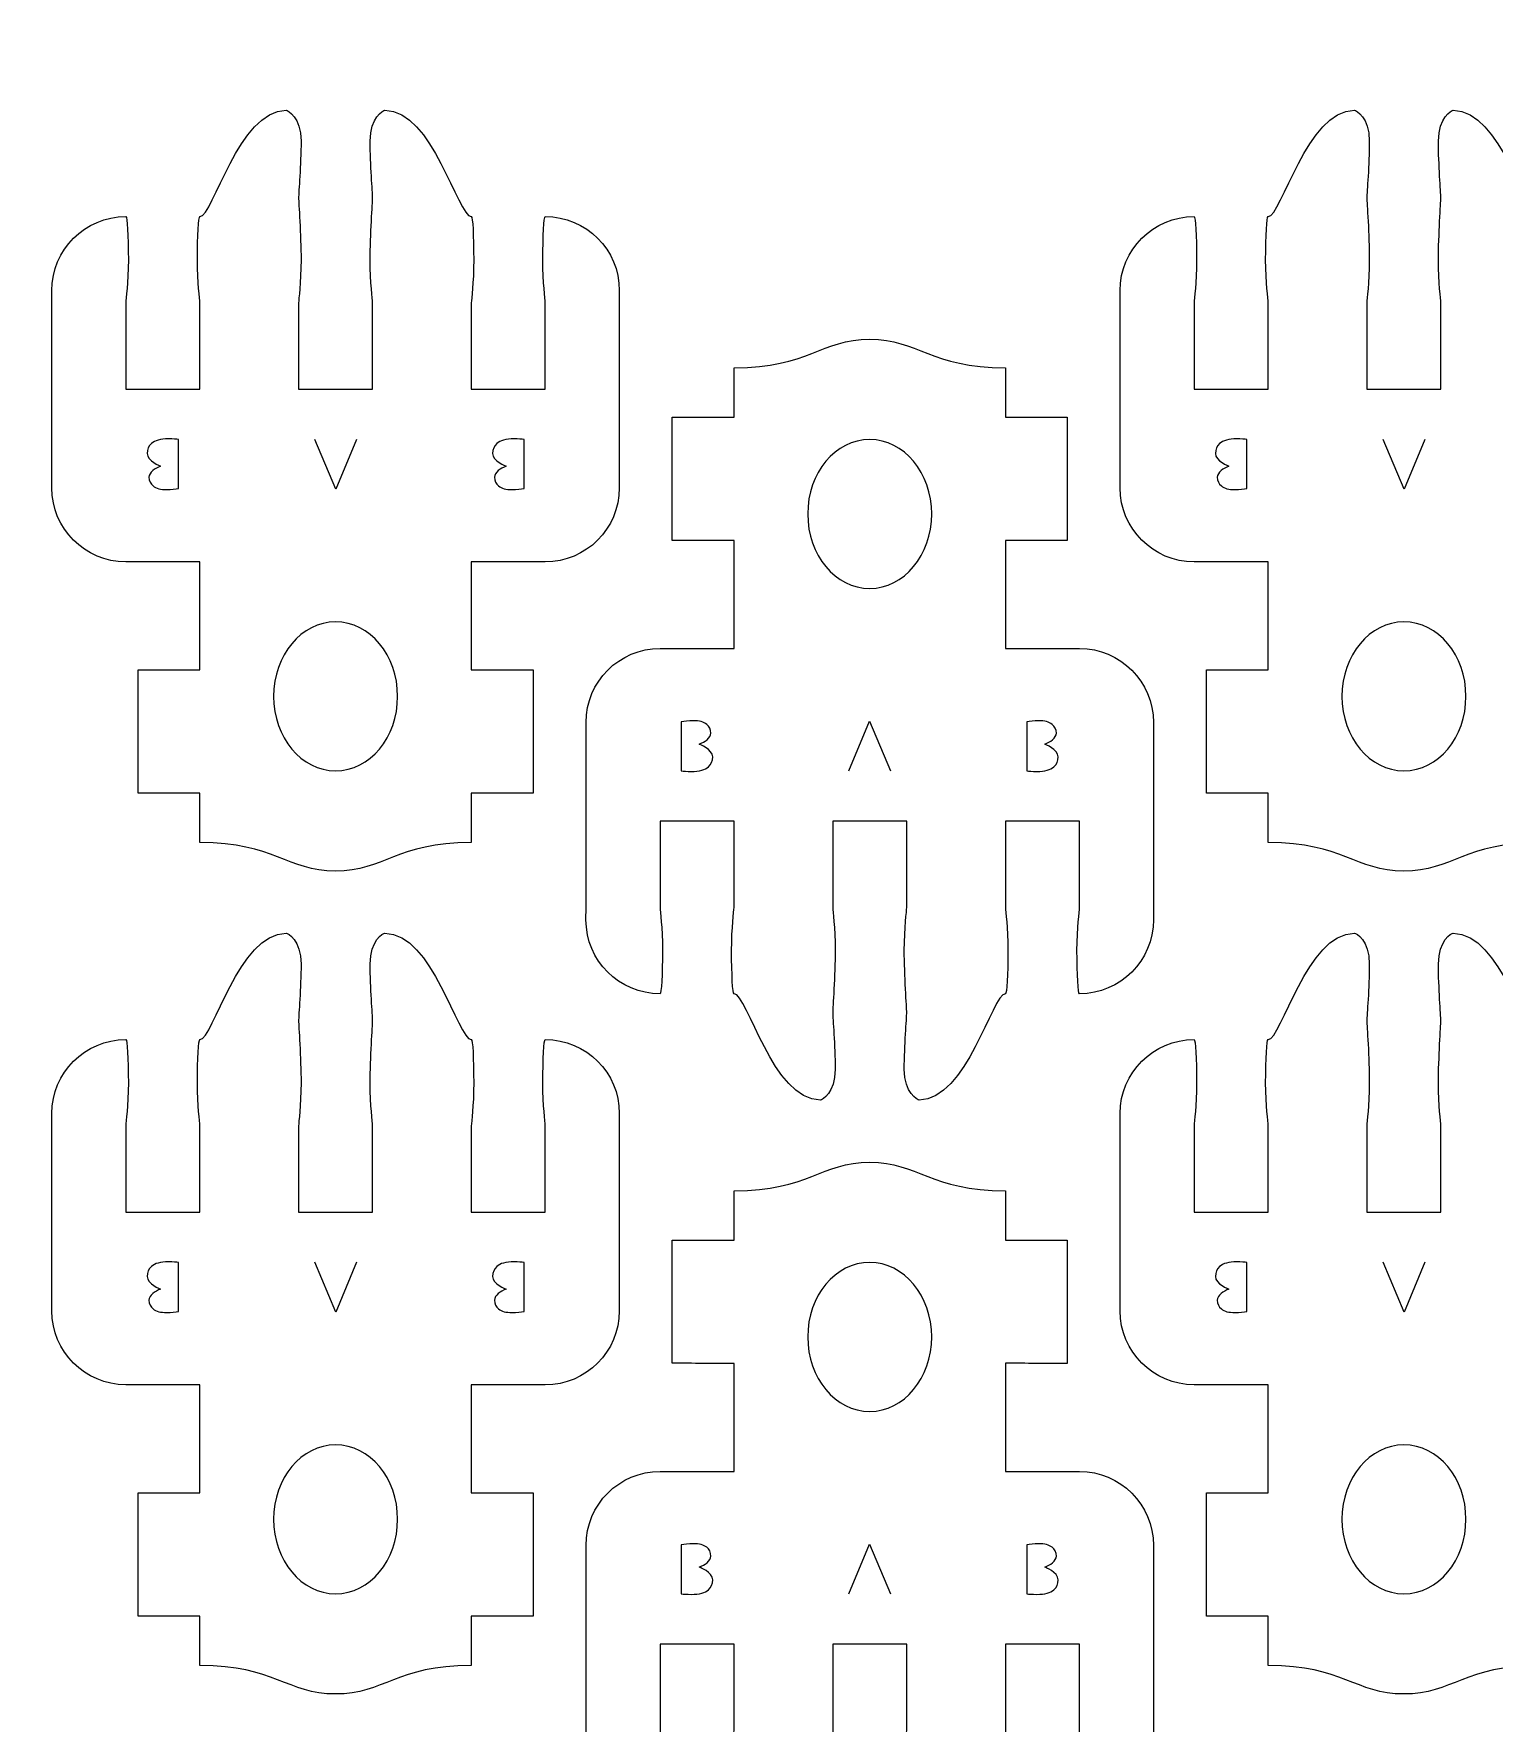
# Model space of a CAD drawing. Extents: x 0 to 300, y 0 to 300.
# Drawn here: x 185.5 to 244.6, y 50 to 118.5 of the extents above; entities that cross this region are included whole.
import ezdxf

# ---------------------------------------------------------------- set-up
doc = ezdxf.new("R2010")
doc.units = 0
doc.header["$MEASUREMENT"] = 0
doc.layers.add('DEFAULT', color=7, linetype='CONTINUOUS')

msp = doc.modelspace()

# ---------------------------------------------------------------- linework, layer by layer
at = {"layer": 'DEFAULT', "color": 250}
for points in [[(198.536, 102.088), (197.698, 100.068), (196.845, 102.088)], [(241.834, 102.088), (240.997, 100.068), (240.144, 102.088)], [(218.493, 88.64), (219.331, 90.661), (220.184, 88.64)], [(198.536, 68.72), (197.698, 66.699), (196.845, 68.72)], [(241.834, 68.72), (240.997, 66.699), (240.144, 68.72)], [(218.493, 55.271), (219.331, 57.292), (220.184, 55.271)]]:
    msp.add_lwpolyline(points, dxfattribs=at)
at = {"layer": 'DEFAULT', "color": 1}
for points, knots in [([(295, 0.1), (198.333, 0.1), (101.667, 0.1), (5, 0.1), (2.25, 0.1), (0, 2.35), (0, 5.1), (0, 101.767), (0, 198.433), (0, 295.1), (0, 297.85), (2.25, 300.1), (5, 300.1), (101.667, 300.1), (198.333, 300.1), (295, 300.1), (297.75, 300.1), (300, 297.85), (300, 295.1), (300, 198.433), (300, 101.767), (300, 5.1), (300, 2.35), (297.75, 0.1), (295, 0.1)], [0, 0, 0, 0, 822.047, 822.047, 822.047, 823.047, 823.047, 823.047, 1645.094, 1645.094, 1645.094, 1646.094, 1646.094, 1646.094, 2468.141, 2468.141, 2468.141, 2469.141, 2469.141, 2469.141, 3291.188, 3291.188, 3291.188, 3292.188, 3292.188, 3292.188, 3292.188]), ([(206.188, 111.119), (206.135, 111.119), (206.089, 110.336), (206.089, 109.369), (206.089, 108.402), (206.188, 107.796), (206.188, 107.619), (206.188, 106.453), (206.188, 105.286), (206.188, 104.12), (205.189, 104.12), (204.189, 104.12), (203.19, 104.12), (203.19, 105.286), (203.19, 106.453), (203.19, 107.619), (203.19, 107.796), (203.288, 108.402), (203.288, 109.369), (203.288, 110.336), (203.246, 111.119), (203.19, 111.119), (202.646, 111.119), (201.623, 115.433), (199.686, 115.433), (199.63, 115.433), (199.09, 115.148), (199.09, 114.181), (199.09, 113.214), (199.189, 112.119), (199.189, 111.869), (199.189, 111.724), (199.09, 110.336), (199.09, 109.369), (199.09, 108.402), (199.189, 107.792), (199.189, 107.619), (199.189, 106.453), (199.189, 105.286), (199.189, 104.12), (198.19, 104.12), (197.19, 104.12), (196.19, 104.12), (196.19, 105.286), (196.19, 106.453), (196.19, 107.619), (196.19, 107.792), (196.289, 108.402), (196.289, 109.369), (196.289, 110.336), (196.19, 111.724), (196.19, 111.869), (196.19, 112.119), (196.289, 113.214), (196.289, 114.181), (196.289, 115.148), (195.746, 115.433), (195.69, 115.433), (193.753, 115.433), (192.73, 111.119), (192.19, 111.119), (192.134, 111.119), (192.088, 110.336), (192.088, 109.369), (192.088, 108.402), (192.19, 107.796), (192.19, 107.619), (192.19, 106.453), (192.19, 105.286), (192.19, 104.12), (191.189, 104.12), (190.189, 104.12), (189.188, 104.12), (189.188, 105.286), (189.188, 106.453), (189.188, 107.619), (189.188, 107.796), (189.29, 108.402), (189.29, 109.369), (189.29, 110.336), (189.244, 111.119), (189.188, 111.119), (187.53, 111.119), (186.19, 109.778), (186.19, 108.12), (186.19, 105.453), (186.19, 102.786), (186.19, 100.12), (186.19, 98.461), (187.53, 97.121), (189.188, 97.121), (190.189, 97.121), (191.189, 97.121), (192.19, 97.121), (192.19, 95.659), (192.19, 94.198), (192.19, 92.736), (191.357, 92.737), (190.525, 92.738), (189.692, 92.739), (189.692, 91.072), (189.692, 89.404), (189.692, 87.737), (190.525, 87.737), (191.357, 87.737), (192.19, 87.737), (192.19, 87.07), (192.19, 86.404), (192.19, 85.737), (195.231, 85.737), (195.718, 84.583), (197.69, 84.583), (199.662, 84.583), (200.149, 85.737), (203.19, 85.737), (203.19, 86.404), (203.19, 87.07), (203.19, 87.737), (204.023, 87.737), (204.857, 87.737), (205.691, 87.737), (205.691, 89.403), (205.691, 91.07), (205.691, 92.736), (204.856, 92.737), (204.021, 92.738), (203.186, 92.739), (203.187, 94.199), (203.188, 95.658), (203.19, 97.117), (204.189, 97.117), (205.189, 97.117), (206.188, 97.117), (207.846, 97.117), (209.187, 98.461), (209.187, 100.12), (209.188, 102.786), (209.189, 105.453), (209.19, 108.12), (209.19, 109.778), (207.846, 111.119), (206.188, 111.119)], [1, 1, 1, 1, 2, 2, 2, 3, 3, 3, 12.92, 12.92, 12.92, 21.42, 21.42, 21.42, 31.34, 31.34, 31.34, 32.34, 32.34, 32.34, 33.34, 33.34, 33.34, 34.34, 34.34, 34.34, 35.34, 35.34, 35.34, 36.34, 36.34, 36.34, 37.34, 37.34, 37.34, 38.34, 38.34, 38.34, 48.26, 48.26, 48.26, 56.76, 56.76, 56.76, 66.68, 66.68, 66.68, 67.68, 67.68, 67.68, 68.68, 68.68, 68.68, 69.68, 69.68, 69.68, 70.68, 70.68, 70.68, 71.68, 71.68, 71.68, 72.68, 72.68, 72.68, 73.68, 73.68, 73.68, 83.6, 83.6, 83.6, 92.109, 92.109, 92.109, 102.029, 102.029, 102.029, 103.029, 103.029, 103.029, 104.029, 104.029, 104.029, 105.029, 105.029, 105.029, 127.708, 127.708, 127.708, 128.708, 128.708, 128.708, 137.217, 137.217, 137.217, 149.647, 149.647, 149.647, 156.727007, 156.727007, 156.727007, 170.907007, 170.907007, 170.907007, 177.987007, 177.987007, 177.987007, 183.657007, 183.657007, 183.657007, 184.657007, 184.657007, 184.657007, 185.657007, 185.657007, 185.657007, 191.327007, 191.327007, 191.327007, 198.417007, 198.417007, 198.417007, 212.587007, 212.587007, 212.587007, 219.687014, 219.687014, 219.687014, 232.097018, 232.097018, 232.097018, 240.597018, 240.597018, 240.597018, 241.597018, 241.597018, 241.597018, 264.27602, 264.27602, 264.27602, 265.27602, 265.27602, 265.27602, 265.27602]), ([(249.487, 111.119), (249.434, 111.119), (249.388, 110.336), (249.388, 109.369), (249.388, 108.402), (249.487, 107.796), (249.487, 107.619), (249.487, 106.453), (249.487, 105.286), (249.487, 104.12), (248.487, 104.12), (247.488, 104.12), (246.488, 104.12), (246.488, 105.286), (246.488, 106.453), (246.488, 107.619), (246.488, 107.796), (246.587, 108.402), (246.587, 109.369), (246.587, 110.336), (246.545, 111.119), (246.488, 111.119), (245.945, 111.119), (244.922, 115.433), (242.985, 115.433), (242.929, 115.433), (242.389, 115.148), (242.389, 114.181), (242.389, 113.214), (242.488, 112.119), (242.488, 111.869), (242.488, 111.724), (242.389, 110.336), (242.389, 109.369), (242.389, 108.402), (242.488, 107.792), (242.488, 107.619), (242.488, 106.453), (242.488, 105.286), (242.488, 104.12), (241.488, 104.12), (240.489, 104.12), (239.489, 104.12), (239.489, 105.286), (239.489, 106.453), (239.489, 107.619), (239.489, 107.792), (239.588, 108.402), (239.588, 109.369), (239.588, 110.336), (239.489, 111.724), (239.489, 111.869), (239.489, 112.119), (239.588, 113.214), (239.588, 114.181), (239.588, 115.148), (239.044, 115.433), (238.988, 115.433), (237.051, 115.433), (236.028, 111.119), (235.488, 111.119), (235.432, 111.119), (235.386, 110.336), (235.386, 109.369), (235.386, 108.402), (235.488, 107.796), (235.488, 107.619), (235.488, 106.453), (235.488, 105.286), (235.488, 104.12), (234.488, 104.12), (233.487, 104.12), (232.487, 104.12), (232.487, 105.286), (232.487, 106.453), (232.487, 107.619), (232.487, 107.796), (232.589, 108.402), (232.589, 109.369), (232.589, 110.336), (232.543, 111.119), (232.487, 111.119), (230.829, 111.119), (229.488, 109.778), (229.488, 108.12), (229.488, 105.453), (229.488, 102.786), (229.488, 100.12), (229.488, 98.461), (230.829, 97.121), (232.487, 97.121), (233.487, 97.121), (234.488, 97.121), (235.488, 97.121), (235.488, 95.659), (235.488, 94.198), (235.488, 92.736), (234.656, 92.737), (233.823, 92.738), (232.991, 92.739), (232.991, 91.072), (232.991, 89.404), (232.991, 87.737), (233.823, 87.737), (234.656, 87.737), (235.488, 87.737), (235.488, 87.07), (235.488, 86.404), (235.488, 85.737), (238.529, 85.737), (239.016, 84.583), (240.988, 84.583), (242.96, 84.583), (243.447, 85.737), (246.488, 85.737), (246.488, 86.404), (246.488, 87.07), (246.488, 87.737), (247.322, 87.737), (248.156, 87.737), (248.989, 87.737), (248.989, 89.403), (248.989, 91.07), (248.989, 92.736), (248.154, 92.737), (247.319, 92.738), (246.485, 92.739), (246.486, 94.199), (246.487, 95.658), (246.488, 97.117), (247.488, 97.117), (248.487, 97.117), (249.487, 97.117), (251.145, 97.117), (252.485, 98.461), (252.485, 100.12), (252.486, 102.786), (252.488, 105.453), (252.489, 108.12), (252.489, 109.778), (251.145, 111.119), (249.487, 111.119)], [1, 1, 1, 1, 2, 2, 2, 3, 3, 3, 12.92, 12.92, 12.92, 21.42, 21.42, 21.42, 31.34, 31.34, 31.34, 32.34, 32.34, 32.34, 33.34, 33.34, 33.34, 34.34, 34.34, 34.34, 35.34, 35.34, 35.34, 36.34, 36.34, 36.34, 37.34, 37.34, 37.34, 38.34, 38.34, 38.34, 48.26, 48.26, 48.26, 56.76, 56.76, 56.76, 66.68, 66.68, 66.68, 67.68, 67.68, 67.68, 68.68, 68.68, 68.68, 69.68, 69.68, 69.68, 70.68, 70.68, 70.68, 71.68, 71.68, 71.68, 72.68, 72.68, 72.68, 73.68, 73.68, 73.68, 83.6, 83.6, 83.6, 92.109, 92.109, 92.109, 102.029, 102.029, 102.029, 103.029, 103.029, 103.029, 104.029, 104.029, 104.029, 105.029, 105.029, 105.029, 127.708, 127.708, 127.708, 128.708, 128.708, 128.708, 137.217, 137.217, 137.217, 149.647, 149.647, 149.647, 156.727007, 156.727007, 156.727007, 170.907007, 170.907007, 170.907007, 177.987007, 177.987007, 177.987007, 183.657007, 183.657007, 183.657007, 184.657007, 184.657007, 184.657007, 185.657007, 185.657007, 185.657007, 191.327007, 191.327007, 191.327007, 198.417007, 198.417007, 198.417007, 212.587007, 212.587007, 212.587007, 219.687014, 219.687014, 219.687014, 232.097018, 232.097018, 232.097018, 240.597018, 240.597018, 240.597018, 241.597018, 241.597018, 241.597018, 264.27602, 264.27602, 264.27602, 265.27602, 265.27602, 265.27602, 265.27602]), ([(210.841, 79.609), (210.894, 79.609), (210.939, 80.392), (210.939, 81.359), (210.939, 82.326), (210.841, 82.932), (210.841, 83.109), (210.841, 84.275), (210.841, 85.442), (210.841, 86.608), (211.84, 86.608), (212.84, 86.608), (213.839, 86.608), (213.839, 85.442), (213.839, 84.275), (213.839, 83.109), (213.839, 82.932), (213.741, 82.326), (213.741, 81.359), (213.741, 80.392), (213.783, 79.609), (213.839, 79.609), (214.383, 79.609), (215.406, 75.295), (217.342, 75.295), (217.399, 75.295), (217.939, 75.58), (217.939, 76.547), (217.939, 77.514), (217.84, 78.609), (217.84, 78.859), (217.84, 79.004), (217.939, 80.392), (217.939, 81.359), (217.939, 82.326), (217.84, 82.936), (217.84, 83.109), (217.84, 84.275), (217.84, 85.442), (217.84, 86.608), (218.839, 86.608), (219.839, 86.608), (220.838, 86.608), (220.838, 85.442), (220.838, 84.275), (220.838, 83.109), (220.838, 82.936), (220.74, 82.326), (220.74, 81.359), (220.74, 80.392), (220.838, 79.004), (220.838, 78.859), (220.838, 78.609), (220.74, 77.514), (220.74, 76.547), (220.74, 75.58), (221.283, 75.295), (221.339, 75.295), (223.276, 75.295), (224.299, 79.609), (224.839, 79.609), (224.895, 79.609), (224.941, 80.392), (224.941, 81.359), (224.941, 82.326), (224.839, 82.932), (224.839, 83.109), (224.839, 84.275), (224.839, 85.442), (224.839, 86.608), (225.839, 86.608), (226.84, 86.608), (227.841, 86.608), (227.841, 85.442), (227.841, 84.275), (227.841, 83.109), (227.841, 82.932), (227.739, 82.326), (227.739, 81.359), (227.739, 80.392), (227.785, 79.609), (227.841, 79.609), (229.499, 79.609), (230.839, 80.95), (230.839, 82.608), (230.839, 85.275), (230.839, 87.942), (230.839, 90.609), (230.839, 92.267), (229.499, 93.607), (227.841, 93.607), (226.84, 93.607), (225.839, 93.607), (224.839, 93.607), (224.839, 95.069), (224.839, 96.531), (224.839, 97.992), (225.671, 97.991), (226.504, 97.99), (227.337, 97.989), (227.337, 99.656), (227.337, 101.324), (227.337, 102.991), (226.504, 102.991), (225.671, 102.991), (224.839, 102.991), (224.839, 103.658), (224.839, 104.325), (224.839, 104.991), (221.798, 104.991), (221.311, 106.145), (219.339, 106.145), (217.367, 106.145), (216.88, 104.991), (213.839, 104.991), (213.839, 104.325), (213.839, 103.658), (213.839, 102.991), (213.006, 102.991), (212.172, 102.991), (211.338, 102.991), (211.338, 101.325), (211.338, 99.658), (211.338, 97.992), (212.173, 97.991), (213.008, 97.99), (213.843, 97.989), (213.842, 96.529), (213.84, 95.07), (213.839, 93.611), (212.84, 93.611), (211.84, 93.611), (210.841, 93.611), (209.183, 93.611), (207.842, 92.267), (207.842, 90.609), (207.841, 87.942), (207.84, 85.275), (207.839, 82.608), (207.839, 80.95), (209.183, 79.609), (210.841, 79.609)], [1, 1, 1, 1, 2, 2, 2, 3, 3, 3, 12.92, 12.92, 12.92, 21.42, 21.42, 21.42, 31.34, 31.34, 31.34, 32.34, 32.34, 32.34, 33.34, 33.34, 33.34, 34.34, 34.34, 34.34, 35.34, 35.34, 35.34, 36.34, 36.34, 36.34, 37.34, 37.34, 37.34, 38.34, 38.34, 38.34, 48.26, 48.26, 48.26, 56.76, 56.76, 56.76, 66.68, 66.68, 66.68, 67.68, 67.68, 67.68, 68.68, 68.68, 68.68, 69.68, 69.68, 69.68, 70.68, 70.68, 70.68, 71.68, 71.68, 71.68, 72.68, 72.68, 72.68, 73.68, 73.68, 73.68, 83.6, 83.6, 83.6, 92.109, 92.109, 92.109, 102.029, 102.029, 102.029, 103.029, 103.029, 103.029, 104.029, 104.029, 104.029, 105.029, 105.029, 105.029, 127.708, 127.708, 127.708, 128.708, 128.708, 128.708, 137.217, 137.217, 137.217, 149.647, 149.647, 149.647, 156.727007, 156.727007, 156.727007, 170.907007, 170.907007, 170.907007, 177.987007, 177.987007, 177.987007, 183.657007, 183.657007, 183.657007, 184.657007, 184.657007, 184.657007, 185.657007, 185.657007, 185.657007, 191.327007, 191.327007, 191.327007, 198.417007, 198.417007, 198.417007, 212.587007, 212.587007, 212.587007, 219.687014, 219.687014, 219.687014, 232.097018, 232.097018, 232.097018, 240.597018, 240.597018, 240.597018, 241.597018, 241.597018, 241.597018, 264.27602, 264.27602, 264.27602, 265.27602, 265.27602, 265.27602, 265.27602]), ([(219.339, 102.081), (220.726, 102.081), (221.851, 100.73), (221.851, 99.061), (221.851, 97.392), (220.726, 96.041), (219.339, 96.041), (217.949, 96.041), (216.824, 97.392), (216.824, 99.061), (216.824, 100.73), (217.949, 102.081), (219.339, 102.081)], [1, 1, 1, 1, 2, 2, 2, 3, 3, 3, 4, 4, 4, 5, 5, 5, 5]), ([(197.69, 88.647), (196.303, 88.647), (195.178, 89.998), (195.178, 91.667), (195.178, 93.336), (196.303, 94.687), (197.69, 94.687), (199.08, 94.687), (200.205, 93.336), (200.205, 91.667), (200.205, 89.998), (199.08, 88.647), (197.69, 88.647)], [1, 1, 1, 1, 2, 2, 2, 3, 3, 3, 4, 4, 4, 5, 5, 5, 5]), ([(240.988, 88.647), (239.602, 88.647), (238.477, 89.998), (238.477, 91.667), (238.477, 93.336), (239.602, 94.687), (240.988, 94.687), (242.378, 94.687), (243.504, 93.336), (243.504, 91.667), (243.504, 89.998), (242.378, 88.647), (240.988, 88.647)], [1, 1, 1, 1, 2, 2, 2, 3, 3, 3, 4, 4, 4, 5, 5, 5, 5]), ([(206.188, 77.75), (206.135, 77.75), (206.089, 76.967), (206.089, 76), (206.089, 75.034), (206.188, 74.427), (206.188, 74.251), (206.188, 73.084), (206.188, 71.918), (206.188, 70.751), (205.189, 70.751), (204.189, 70.751), (203.19, 70.751), (203.19, 71.918), (203.19, 73.084), (203.19, 74.251), (203.19, 74.427), (203.288, 75.034), (203.288, 76), (203.288, 76.967), (203.246, 77.75), (203.19, 77.75), (202.646, 77.75), (201.623, 82.065), (199.686, 82.065), (199.63, 82.065), (199.09, 81.779), (199.09, 80.813), (199.09, 79.846), (199.189, 78.751), (199.189, 78.5), (199.189, 78.356), (199.09, 76.967), (199.09, 76), (199.09, 75.034), (199.189, 74.423), (199.189, 74.251), (199.189, 73.084), (199.189, 71.918), (199.189, 70.751), (198.19, 70.751), (197.19, 70.751), (196.19, 70.751), (196.19, 71.918), (196.19, 73.084), (196.19, 74.251), (196.19, 74.423), (196.289, 75.034), (196.289, 76), (196.289, 76.967), (196.19, 78.356), (196.19, 78.5), (196.19, 78.751), (196.289, 79.846), (196.289, 80.813), (196.289, 81.779), (195.746, 82.065), (195.69, 82.065), (193.753, 82.065), (192.73, 77.75), (192.19, 77.75), (192.134, 77.75), (192.088, 76.967), (192.088, 76), (192.088, 75.034), (192.19, 74.427), (192.19, 74.251), (192.19, 73.084), (192.19, 71.918), (192.19, 70.751), (191.189, 70.751), (190.189, 70.751), (189.188, 70.751), (189.188, 71.918), (189.188, 73.084), (189.188, 74.251), (189.188, 74.427), (189.29, 75.034), (189.29, 76), (189.29, 76.967), (189.244, 77.75), (189.188, 77.75), (187.53, 77.75), (186.19, 76.41), (186.19, 74.752), (186.19, 72.085), (186.19, 69.418), (186.19, 66.751), (186.19, 65.093), (187.53, 63.752), (189.188, 63.752), (190.189, 63.752), (191.189, 63.752), (192.19, 63.752), (192.19, 62.291), (192.19, 60.829), (192.19, 59.367), (191.357, 59.368), (190.525, 59.37), (189.692, 59.371), (189.692, 57.703), (189.692, 56.036), (189.692, 54.368), (190.525, 54.368), (191.357, 54.368), (192.19, 54.368), (192.19, 53.702), (192.19, 53.035), (192.19, 52.368), (195.231, 52.368), (195.718, 51.215), (197.69, 51.215), (199.662, 51.215), (200.149, 52.368), (203.19, 52.368), (203.19, 53.035), (203.19, 53.702), (203.19, 54.368), (204.023, 54.368), (204.857, 54.368), (205.691, 54.368), (205.691, 56.035), (205.691, 57.701), (205.691, 59.367), (204.856, 59.368), (204.021, 59.37), (203.186, 59.371), (203.187, 60.83), (203.188, 62.289), (203.19, 63.749), (204.189, 63.749), (205.189, 63.749), (206.188, 63.749), (207.846, 63.749), (209.187, 65.093), (209.187, 66.751), (209.188, 69.418), (209.189, 72.085), (209.19, 74.752), (209.19, 76.41), (207.846, 77.75), (206.188, 77.75)], [1, 1, 1, 1, 2, 2, 2, 3, 3, 3, 12.92, 12.92, 12.92, 21.42, 21.42, 21.42, 31.34, 31.34, 31.34, 32.34, 32.34, 32.34, 33.34, 33.34, 33.34, 34.34, 34.34, 34.34, 35.34, 35.34, 35.34, 36.34, 36.34, 36.34, 37.34, 37.34, 37.34, 38.34, 38.34, 38.34, 48.26, 48.26, 48.26, 56.76, 56.76, 56.76, 66.68, 66.68, 66.68, 67.68, 67.68, 67.68, 68.68, 68.68, 68.68, 69.68, 69.68, 69.68, 70.68, 70.68, 70.68, 71.68, 71.68, 71.68, 72.68, 72.68, 72.68, 73.68, 73.68, 73.68, 83.6, 83.6, 83.6, 92.109, 92.109, 92.109, 102.029, 102.029, 102.029, 103.029, 103.029, 103.029, 104.029, 104.029, 104.029, 105.029, 105.029, 105.029, 127.709, 127.709, 127.709, 128.709, 128.709, 128.709, 137.218, 137.218, 137.218, 149.648, 149.648, 149.648, 156.728007, 156.728007, 156.728007, 170.908007, 170.908007, 170.908007, 177.988007, 177.988007, 177.988007, 183.658007, 183.658007, 183.658007, 184.658007, 184.658007, 184.658007, 185.658007, 185.658007, 185.658007, 191.328007, 191.328007, 191.328007, 198.418007, 198.418007, 198.418007, 212.588007, 212.588007, 212.588007, 219.688014, 219.688014, 219.688014, 232.098018, 232.098018, 232.098018, 240.598018, 240.598018, 240.598018, 241.598018, 241.598018, 241.598018, 264.27802, 264.27802, 264.27802, 265.27802, 265.27802, 265.27802, 265.27802]), ([(249.487, 77.75), (249.434, 77.75), (249.388, 76.967), (249.388, 76), (249.388, 75.034), (249.487, 74.427), (249.487, 74.251), (249.487, 73.084), (249.487, 71.918), (249.487, 70.751), (248.487, 70.751), (247.488, 70.751), (246.488, 70.751), (246.488, 71.918), (246.488, 73.084), (246.488, 74.251), (246.488, 74.427), (246.587, 75.034), (246.587, 76), (246.587, 76.967), (246.545, 77.75), (246.488, 77.75), (245.945, 77.75), (244.922, 82.065), (242.985, 82.065), (242.929, 82.065), (242.389, 81.779), (242.389, 80.813), (242.389, 79.846), (242.488, 78.751), (242.488, 78.5), (242.488, 78.356), (242.389, 76.967), (242.389, 76), (242.389, 75.034), (242.488, 74.423), (242.488, 74.251), (242.488, 73.084), (242.488, 71.918), (242.488, 70.751), (241.488, 70.751), (240.489, 70.751), (239.489, 70.751), (239.489, 71.918), (239.489, 73.084), (239.489, 74.251), (239.489, 74.423), (239.588, 75.034), (239.588, 76), (239.588, 76.967), (239.489, 78.356), (239.489, 78.5), (239.489, 78.751), (239.588, 79.846), (239.588, 80.813), (239.588, 81.779), (239.044, 82.065), (238.988, 82.065), (237.051, 82.065), (236.028, 77.75), (235.488, 77.75), (235.432, 77.75), (235.386, 76.967), (235.386, 76), (235.386, 75.034), (235.488, 74.427), (235.488, 74.251), (235.488, 73.084), (235.488, 71.918), (235.488, 70.751), (234.488, 70.751), (233.487, 70.751), (232.487, 70.751), (232.487, 71.918), (232.487, 73.084), (232.487, 74.251), (232.487, 74.427), (232.589, 75.034), (232.589, 76), (232.589, 76.967), (232.543, 77.75), (232.487, 77.75), (230.829, 77.75), (229.488, 76.41), (229.488, 74.752), (229.488, 72.085), (229.488, 69.418), (229.488, 66.751), (229.488, 65.093), (230.829, 63.752), (232.487, 63.752), (233.487, 63.752), (234.488, 63.752), (235.488, 63.752), (235.488, 62.291), (235.488, 60.829), (235.488, 59.367), (234.656, 59.368), (233.823, 59.37), (232.991, 59.371), (232.991, 57.703), (232.991, 56.036), (232.991, 54.368), (233.823, 54.368), (234.656, 54.368), (235.488, 54.368), (235.488, 53.702), (235.488, 53.035), (235.488, 52.368), (238.529, 52.368), (239.016, 51.215), (240.988, 51.215), (242.96, 51.215), (243.447, 52.368), (246.488, 52.368), (246.488, 53.035), (246.488, 53.702), (246.488, 54.368), (247.322, 54.368), (248.156, 54.368), (248.989, 54.368), (248.989, 56.035), (248.989, 57.701), (248.989, 59.367), (248.154, 59.368), (247.319, 59.37), (246.485, 59.371), (246.486, 60.83), (246.487, 62.289), (246.488, 63.749), (247.488, 63.749), (248.487, 63.749), (249.487, 63.749), (251.145, 63.749), (252.485, 65.093), (252.485, 66.751), (252.486, 69.418), (252.488, 72.085), (252.489, 74.752), (252.489, 76.41), (251.145, 77.75), (249.487, 77.75)], [1, 1, 1, 1, 2, 2, 2, 3, 3, 3, 12.92, 12.92, 12.92, 21.42, 21.42, 21.42, 31.34, 31.34, 31.34, 32.34, 32.34, 32.34, 33.34, 33.34, 33.34, 34.34, 34.34, 34.34, 35.34, 35.34, 35.34, 36.34, 36.34, 36.34, 37.34, 37.34, 37.34, 38.34, 38.34, 38.34, 48.26, 48.26, 48.26, 56.76, 56.76, 56.76, 66.68, 66.68, 66.68, 67.68, 67.68, 67.68, 68.68, 68.68, 68.68, 69.68, 69.68, 69.68, 70.68, 70.68, 70.68, 71.68, 71.68, 71.68, 72.68, 72.68, 72.68, 73.68, 73.68, 73.68, 83.6, 83.6, 83.6, 92.109, 92.109, 92.109, 102.029, 102.029, 102.029, 103.029, 103.029, 103.029, 104.029, 104.029, 104.029, 105.029, 105.029, 105.029, 127.709, 127.709, 127.709, 128.709, 128.709, 128.709, 137.218, 137.218, 137.218, 149.648, 149.648, 149.648, 156.728007, 156.728007, 156.728007, 170.908007, 170.908007, 170.908007, 177.988007, 177.988007, 177.988007, 183.658007, 183.658007, 183.658007, 184.658007, 184.658007, 184.658007, 185.658007, 185.658007, 185.658007, 191.328007, 191.328007, 191.328007, 198.418007, 198.418007, 198.418007, 212.588007, 212.588007, 212.588007, 219.688014, 219.688014, 219.688014, 232.098018, 232.098018, 232.098018, 240.598018, 240.598018, 240.598018, 241.598018, 241.598018, 241.598018, 264.27802, 264.27802, 264.27802, 265.27802, 265.27802, 265.27802, 265.27802]), ([(210.841, 46.241), (210.894, 46.241), (210.939, 47.024), (210.939, 47.99), (210.939, 48.957), (210.841, 49.564), (210.841, 49.74), (210.841, 50.907), (210.841, 52.073), (210.841, 53.24), (211.84, 53.24), (212.84, 53.24), (213.839, 53.24), (213.839, 52.073), (213.839, 50.907), (213.839, 49.74), (213.839, 49.564), (213.741, 48.957), (213.741, 47.99), (213.741, 47.024), (213.783, 46.241), (213.839, 46.241), (214.383, 46.241), (215.406, 41.926), (217.342, 41.926), (217.399, 41.926), (217.939, 42.212), (217.939, 43.178), (217.939, 44.145), (217.84, 45.24), (217.84, 45.491), (217.84, 45.635), (217.939, 47.024), (217.939, 47.99), (217.939, 48.957), (217.84, 49.567), (217.84, 49.74), (217.84, 50.907), (217.84, 52.073), (217.84, 53.24), (218.839, 53.24), (219.839, 53.24), (220.838, 53.24), (220.838, 52.073), (220.838, 50.907), (220.838, 49.74), (220.838, 49.567), (220.74, 48.957), (220.74, 47.99), (220.74, 47.024), (220.838, 45.635), (220.838, 45.491), (220.838, 45.24), (220.74, 44.145), (220.74, 43.178), (220.74, 42.212), (221.283, 41.926), (221.339, 41.926), (223.276, 41.926), (224.299, 46.241), (224.839, 46.241), (224.895, 46.241), (224.941, 47.024), (224.941, 47.99), (224.941, 48.957), (224.839, 49.564), (224.839, 49.74), (224.839, 50.907), (224.839, 52.073), (224.839, 53.24), (225.839, 53.24), (226.84, 53.24), (227.841, 53.24), (227.841, 52.073), (227.841, 50.907), (227.841, 49.74), (227.841, 49.564), (227.739, 48.957), (227.739, 47.99), (227.739, 47.024), (227.785, 46.241), (227.841, 46.241), (229.499, 46.241), (230.839, 47.581), (230.839, 49.239), (230.839, 51.906), (230.839, 54.573), (230.839, 57.24), (230.839, 58.898), (229.499, 60.238), (227.841, 60.238), (226.84, 60.238), (225.839, 60.238), (224.839, 60.238), (224.839, 61.7), (224.839, 63.162), (224.839, 64.624), (225.671, 64.622), (226.504, 64.621), (227.337, 64.62), (227.337, 66.287), (227.337, 67.955), (227.337, 69.622), (226.504, 69.622), (225.671, 69.622), (224.839, 69.622), (224.839, 70.289), (224.839, 70.956), (224.839, 71.623), (221.798, 71.623), (221.311, 72.776), (219.339, 72.776), (217.367, 72.776), (216.88, 71.623), (213.839, 71.623), (213.839, 70.956), (213.839, 70.289), (213.839, 69.622), (213.006, 69.622), (212.172, 69.622), (211.338, 69.622), (211.338, 67.956), (211.338, 66.29), (211.338, 64.624), (212.173, 64.622), (213.008, 64.621), (213.843, 64.62), (213.842, 63.161), (213.84, 61.701), (213.839, 60.242), (212.84, 60.242), (211.84, 60.242), (210.841, 60.242), (209.183, 60.242), (207.842, 58.898), (207.842, 57.24), (207.841, 54.573), (207.84, 51.906), (207.839, 49.239), (207.839, 47.581), (209.183, 46.241), (210.841, 46.241)], [1, 1, 1, 1, 2, 2, 2, 3, 3, 3, 12.92, 12.92, 12.92, 21.42, 21.42, 21.42, 31.34, 31.34, 31.34, 32.34, 32.34, 32.34, 33.34, 33.34, 33.34, 34.34, 34.34, 34.34, 35.34, 35.34, 35.34, 36.34, 36.34, 36.34, 37.34, 37.34, 37.34, 38.34, 38.34, 38.34, 48.26, 48.26, 48.26, 56.76, 56.76, 56.76, 66.68, 66.68, 66.68, 67.68, 67.68, 67.68, 68.68, 68.68, 68.68, 69.68, 69.68, 69.68, 70.68, 70.68, 70.68, 71.68, 71.68, 71.68, 72.68, 72.68, 72.68, 73.68, 73.68, 73.68, 83.6, 83.6, 83.6, 92.109, 92.109, 92.109, 102.029, 102.029, 102.029, 103.029, 103.029, 103.029, 104.029, 104.029, 104.029, 105.029, 105.029, 105.029, 127.708, 127.708, 127.708, 128.708, 128.708, 128.708, 137.217, 137.217, 137.217, 149.647, 149.647, 149.647, 156.727007, 156.727007, 156.727007, 170.907007, 170.907007, 170.907007, 177.987007, 177.987007, 177.987007, 183.657007, 183.657007, 183.657007, 184.657007, 184.657007, 184.657007, 185.657007, 185.657007, 185.657007, 191.327007, 191.327007, 191.327007, 198.417007, 198.417007, 198.417007, 212.587007, 212.587007, 212.587007, 219.687014, 219.687014, 219.687014, 232.097018, 232.097018, 232.097018, 240.597018, 240.597018, 240.597018, 241.597018, 241.597018, 241.597018, 264.27602, 264.27602, 264.27602, 265.27602, 265.27602, 265.27602, 265.27602]), ([(219.339, 68.712), (220.726, 68.712), (221.851, 67.361), (221.851, 65.692), (221.851, 64.024), (220.726, 62.673), (219.339, 62.673), (217.949, 62.673), (216.824, 64.024), (216.824, 65.692), (216.824, 67.361), (217.949, 68.712), (219.339, 68.712)], [1, 1, 1, 1, 2, 2, 2, 3, 3, 3, 4, 4, 4, 5, 5, 5, 5]), ([(197.69, 55.279), (196.303, 55.279), (195.178, 56.63), (195.178, 58.298), (195.178, 59.967), (196.303, 61.318), (197.69, 61.318), (199.08, 61.318), (200.205, 59.967), (200.205, 58.298), (200.205, 56.63), (199.08, 55.279), (197.69, 55.279)], [1, 1, 1, 1, 2, 2, 2, 3, 3, 3, 4, 4, 4, 5, 5, 5, 5]), ([(240.988, 55.279), (239.602, 55.279), (238.477, 56.63), (238.477, 58.298), (238.477, 59.967), (239.602, 61.318), (240.988, 61.318), (242.378, 61.318), (243.504, 59.967), (243.504, 58.298), (243.504, 56.63), (242.378, 55.279), (240.988, 55.279)], [1, 1, 1, 1, 2, 2, 2, 3, 3, 3, 4, 4, 4, 5, 5, 5, 5])]:
    msp.add_open_spline(points, degree=3, knots=knots, dxfattribs=at)
at = {"layer": 'DEFAULT', "color": 250}
for points in [[(191.325, 100.093), (191.211, 100.069), (191.031, 100.051), (190.849, 100.051), (190.587, 100.051), (190.42, 100.096), (190.294, 100.198), (190.189, 100.276), (190.126, 100.396), (190.126, 100.555), (190.126, 100.75), (190.383, 100.921), (190.596, 100.999), (190.596, 100.999), (190.051, 101.211), (190.051, 101.511), (190.051, 101.685), (190.12, 101.817), (190.222, 101.916), (190.363, 102.045), (190.591, 102.105), (190.921, 102.105), (191.1, 102.105), (191.238, 102.093), (191.325, 102.081), (191.325, 101.418), (191.325, 100.756), (191.325, 100.093)], [(205.327, 100.093), (205.213, 100.069), (205.033, 100.051), (204.85, 100.051), (204.589, 100.051), (204.421, 100.096), (204.295, 100.198), (204.19, 100.276), (204.128, 100.396), (204.128, 100.555), (204.128, 100.75), (204.384, 100.921), (204.597, 100.999), (204.597, 100.999), (204.052, 101.211), (204.052, 101.511), (204.052, 101.685), (204.121, 101.817), (204.224, 101.916), (204.364, 102.045), (204.592, 102.105), (204.922, 102.105), (205.102, 102.105), (205.24, 102.093), (205.327, 102.081), (205.327, 101.418), (205.327, 100.756), (205.327, 100.093)], [(234.624, 100.093), (234.51, 100.069), (234.33, 100.051), (234.147, 100.051), (233.886, 100.051), (233.718, 100.096), (233.592, 100.198), (233.487, 100.276), (233.425, 100.396), (233.425, 100.555), (233.425, 100.75), (233.681, 100.921), (233.894, 100.999), (233.894, 100.999), (233.349, 101.211), (233.349, 101.511), (233.349, 101.685), (233.418, 101.817), (233.521, 101.916), (233.661, 102.045), (233.889, 102.105), (234.219, 102.105), (234.399, 102.105), (234.537, 102.093), (234.624, 102.081), (234.624, 101.418), (234.624, 100.756), (234.624, 100.093)], [(211.702, 90.635), (211.816, 90.659), (211.996, 90.677), (212.179, 90.677), (212.44, 90.677), (212.608, 90.632), (212.734, 90.53), (212.838, 90.452), (212.901, 90.332), (212.901, 90.173), (212.901, 89.979), (212.645, 89.807), (212.432, 89.729), (212.432, 89.729), (212.976, 89.517), (212.976, 89.217), (212.976, 89.043), (212.908, 88.911), (212.805, 88.812), (212.665, 88.683), (212.437, 88.623), (212.107, 88.623), (211.927, 88.623), (211.789, 88.635), (211.702, 88.647), (211.702, 89.31), (211.702, 89.972), (211.702, 90.635)], [(225.704, 90.635), (225.818, 90.659), (225.998, 90.677), (226.18, 90.677), (226.441, 90.677), (226.609, 90.632), (226.735, 90.53), (226.84, 90.452), (226.903, 90.332), (226.903, 90.173), (226.903, 89.979), (226.646, 89.807), (226.433, 89.729), (226.433, 89.729), (226.978, 89.517), (226.978, 89.217), (226.978, 89.043), (226.909, 88.911), (226.807, 88.812), (226.666, 88.683), (226.438, 88.623), (226.108, 88.623), (225.928, 88.623), (225.791, 88.635), (225.704, 88.647), (225.704, 89.31), (225.704, 89.972), (225.704, 90.635)], [(191.325, 66.724), (191.211, 66.7), (191.031, 66.682), (190.849, 66.682), (190.587, 66.682), (190.42, 66.727), (190.294, 66.829), (190.189, 66.907), (190.126, 67.027), (190.126, 67.186), (190.126, 67.381), (190.383, 67.552), (190.596, 67.63), (190.596, 67.63), (190.051, 67.843), (190.051, 68.143), (190.051, 68.316), (190.12, 68.448), (190.222, 68.548), (190.363, 68.676), (190.591, 68.736), (190.921, 68.736), (191.1, 68.736), (191.238, 68.724), (191.325, 68.712), (191.325, 68.05), (191.325, 67.387), (191.325, 66.724)], [(205.327, 66.724), (205.213, 66.7), (205.033, 66.682), (204.85, 66.682), (204.589, 66.682), (204.421, 66.727), (204.295, 66.829), (204.19, 66.907), (204.128, 67.027), (204.128, 67.186), (204.128, 67.381), (204.384, 67.552), (204.597, 67.63), (204.597, 67.63), (204.052, 67.843), (204.052, 68.143), (204.052, 68.316), (204.121, 68.448), (204.224, 68.548), (204.364, 68.676), (204.592, 68.736), (204.922, 68.736), (205.102, 68.736), (205.24, 68.724), (205.327, 68.712), (205.327, 68.05), (205.327, 67.387), (205.327, 66.724)], [(234.624, 66.724), (234.51, 66.7), (234.33, 66.682), (234.147, 66.682), (233.886, 66.682), (233.718, 66.727), (233.592, 66.829), (233.487, 66.907), (233.425, 67.027), (233.425, 67.186), (233.425, 67.381), (233.681, 67.552), (233.894, 67.63), (233.894, 67.63), (233.349, 67.843), (233.349, 68.143), (233.349, 68.316), (233.418, 68.448), (233.521, 68.548), (233.661, 68.676), (233.889, 68.736), (234.219, 68.736), (234.399, 68.736), (234.537, 68.724), (234.624, 68.712), (234.624, 68.05), (234.624, 67.387), (234.624, 66.724)], [(211.702, 57.266), (211.816, 57.29), (211.996, 57.308), (212.179, 57.308), (212.44, 57.308), (212.608, 57.264), (212.734, 57.162), (212.838, 57.083), (212.901, 56.964), (212.901, 56.805), (212.901, 56.61), (212.645, 56.439), (212.432, 56.361), (212.432, 56.361), (212.976, 56.148), (212.976, 55.848), (212.976, 55.674), (212.908, 55.542), (212.805, 55.443), (212.665, 55.314), (212.437, 55.254), (212.107, 55.254), (211.927, 55.254), (211.789, 55.266), (211.702, 55.278), (211.702, 55.941), (211.702, 56.604), (211.702, 57.266)], [(225.704, 57.266), (225.818, 57.29), (225.998, 57.308), (226.18, 57.308), (226.441, 57.308), (226.609, 57.264), (226.735, 57.162), (226.84, 57.083), (226.903, 56.964), (226.903, 56.805), (226.903, 56.61), (226.646, 56.439), (226.433, 56.361), (226.433, 56.361), (226.978, 56.148), (226.978, 55.848), (226.978, 55.674), (226.909, 55.542), (226.807, 55.443), (226.666, 55.314), (226.438, 55.254), (226.108, 55.254), (225.928, 55.254), (225.791, 55.266), (225.704, 55.278), (225.704, 55.941), (225.704, 56.604), (225.704, 57.266)]]:
    msp.add_open_spline(points, degree=3, knots=[5.635, 5.635, 5.635, 5.635, 6.635, 6.635, 6.635, 7.635, 7.635, 7.635, 8.635, 8.635, 8.635, 9.635, 9.635, 9.635, 10.635, 10.635, 10.635, 11.635, 11.635, 11.635, 12.635, 12.635, 12.635, 13.635, 13.635, 13.635, 19.27, 19.27, 19.27, 19.27], dxfattribs=at)

doc.saveas('drawing.dxf')
